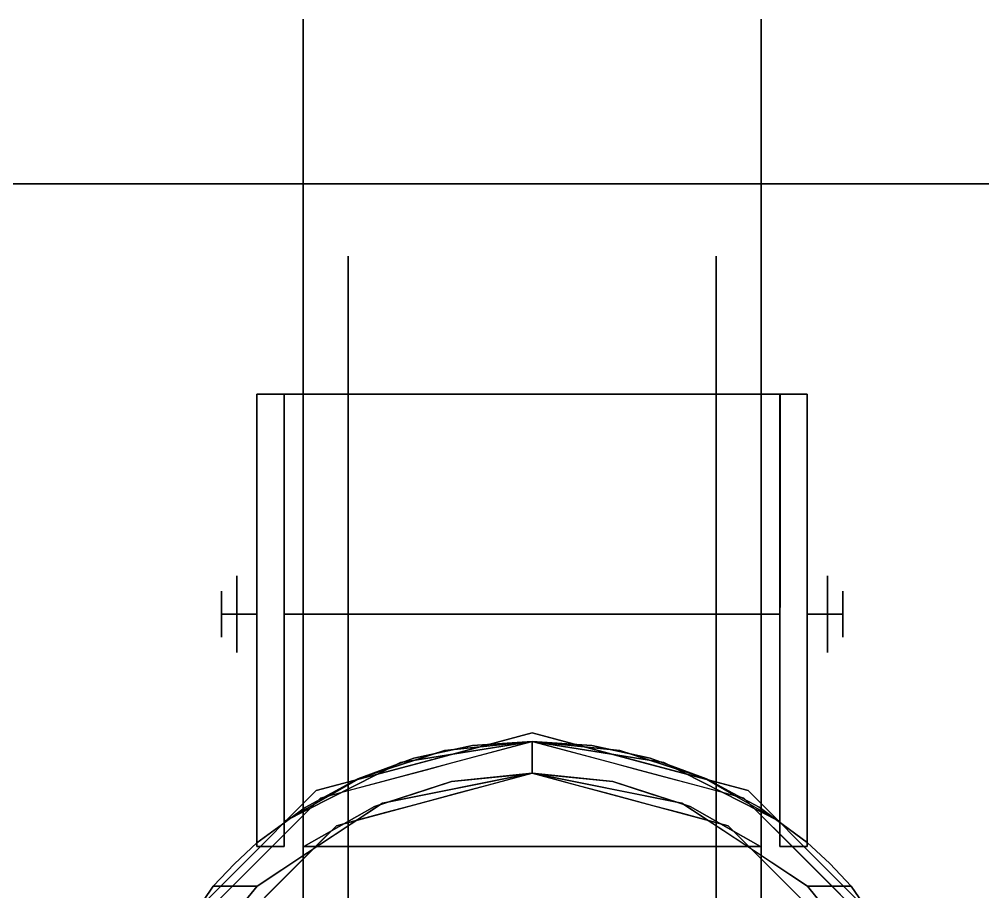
# Model space of a CAD drawing. Header units: millimetres. Extents: x -1 to 1346, y -1098 to 14.
# Drawn here: x 304.5 to 384.7, y -58.9 to 13.7 of the extents above; entities that cross this region are included whole.
import ezdxf

# ---------------------------------------------------------------- set-up
doc = ezdxf.new("R2010")
doc.units = ezdxf.units.MM
doc.linetypes.add('NASCOSTA', pattern=[9.525, 6.35, -3.175])
for name, color, linetype in [('IQ_200_2D', 1, 'Continuous'), ('IQ_200_3D', 1, 'Continuous'), ('IQ_204_2D', 7, 'Continuous'), ('IQ_204_3D', 7, 'Continuous')]:
    doc.layers.add(name, color=color, linetype=linetype)

# ---------------------------------------------------------------- blocks, each defined once
blk = doc.blocks.new('hpp_cutout_2c_l_3d')
at = {"layer": 'IQ_200_3D'}
mesh = blk.add_polyface(dxfattribs=at)
corners = [(1345, 0, 50), (0, 0, 50), (0, -700, 50), (1345, -700, 50)]
mesh.append_faces([[corners[k] for k in face] for face in [(0, 1, 2, 3)]])
mesh = blk.add_polyface(dxfattribs=at)
corners = [(1345, -700, 0), (0, -700, 0), (0, 0, 0), (1345, 0, 0)]
mesh.append_faces([[corners[k] for k in face] for face in [(0, 1, 2, 3)]])
mesh = blk.add_polyface(dxfattribs=at)
corners = [(1345, 0, 0), (0, 0, 0), (0, 0, 50), (1345, 0, 50)]
mesh.append_faces([[corners[k] for k in face] for face in [(0, 1, 2, 3)]])

msp = doc.modelspace()

# ---------------------------------------------------------------- linework, layer by layer
at = {"layer": 'IQ_200_2D'}
msp.add_lwpolyline([(0, 0), (1345, 0), (1345, -700), (0, -700)], close=True, dxfattribs=at)
at = {"layer": 'IQ_200_3D'}
for points in [[(1343, -645, 155), (2, -645, 155), (2, 0, 155), (1343, 0, 155)], [(1343, 0, 155), (2, 0, 155), (2, 0, 855), (1343, 0, 855)]]:
    msp.add_3dface(points, dxfattribs=at)
at = {"layer": 'IQ_204_2D', "color": 7, "linetype": 'NASCOSTA', "ltscale": 10}
msp.add_lwpolyline([(2, 0), (1343, 0), (1343, -645), (2, -645)], close=True, dxfattribs=at)
at = {"layer": 'IQ_204_3D'}
for points, invisible_edges in [([(366.223, 13.689, 50.8), (366.223, 13.689, 39.496), (328.123, 13.689, 39.496), (328.123, 13.689, 50.8)], 10), ([(328.123, 13.689, 39.496), (366.223, 13.689, 39.496), (366.223, 8.784, 29.311), (328.123, 8.784, 29.311)], 5), ([(366.223, 13.689, 62.104), (366.223, 13.689, 50.8), (328.123, 13.689, 50.8), (328.123, 13.689, 62.104)], 10), ([(328.123, 8.784, 72.289), (366.223, 8.784, 72.289), (366.223, 13.689, 62.104), (328.123, 13.689, 62.104)], 5), ([(328.123, 3.88, 82.473), (328.123, 13.689, 62.104), (328.123, -6.019, 41.111), (328.123, -6.019, 60.489)], 10), ([(328.123, 3.88, 19.127), (328.123, -6.019, 41.111), (328.123, 13.689, 62.104), (328.123, 13.689, 39.496)], 3), ([(366.223, 3.88, 82.473), (366.223, -6.019, 60.489), (366.223, -6.019, 41.111), (366.223, 13.689, 62.104)], 5), ([(366.223, 3.88, 19.127), (366.223, 13.689, 39.496), (366.223, 13.689, 62.104), (366.223, -6.019, 41.111)], 12), ([(328.123, 8.784, 29.311), (366.223, 8.784, 29.311), (366.223, 3.88, 19.127), (328.123, 3.88, 19.127)], 5), ([(366.223, 8.784, 72.289), (328.123, 8.784, 72.289), (328.123, 3.88, 82.473), (366.223, 3.88, 82.473)], 5), ([(328.123, 3.88, 19.127), (366.223, 3.88, 19.127), (366.223, -4.958, 12.079), (328.123, -4.958, 12.079)], 5), ([(328.123, 3.88, 82.473), (328.123, -4.958, 89.521), (366.223, -4.958, 89.521), (366.223, 3.88, 82.473)], 10), ([(328.123, -6.019, 60.489), (328.123, -17.408, 76.165), (328.123, -13.796, 96.569), (328.123, 3.88, 82.473)], 10), ([(328.123, -13.796, 5.031), (328.123, -17.408, 25.435), (328.123, -6.019, 41.111), (328.123, 3.88, 19.127)], 5), ([(366.223, -6.019, 60.489), (366.223, 3.88, 82.473), (366.223, -13.796, 96.569), (366.223, -17.408, 76.165)], 5), ([(366.223, -13.796, 5.031), (366.223, 3.88, 19.127), (366.223, -6.019, 41.111), (366.223, -17.408, 25.435)], 10), ([(328.123, -4.958, 89.521), (328.123, -13.796, 96.569), (366.223, -13.796, 96.569), (366.223, -4.958, 89.521)], 10), ([(366.223, -13.796, 5.031), (328.123, -13.796, 5.031), (328.123, -4.958, 12.079), (366.223, -4.958, 12.079)], 5), ([(328.123, -11.714, 33.273), (331.871, -11.714, 33.273), (331.871, -6.019, 41.111), (328.123, -6.019, 41.111)], 5), ([(331.871, -6.019, 50.8), (328.123, -6.019, 50.8), (328.123, -6.019, 41.111), (331.871, -6.019, 41.111)], 5), ([(331.871, -6.019, 60.489), (328.123, -6.019, 60.489), (328.123, -6.019, 50.8), (331.871, -6.019, 50.8)], 5), ([(331.871, -6.019, 60.489), (331.871, -6.019, 60.489), (328.123, -11.714, 68.327), (328.123, -6.019, 60.489)], 11), ([(331.871, -6.019, 60.489), (331.871, -11.714, 68.327), (328.123, -17.408, 76.165), (328.123, -11.714, 68.327)], 10), ([(331.871, -35.837, 57.038), (331.871, -17.408, 76.165), (331.871, -6.019, 60.489), (331.871, -30.435, 53.919)], 5), ([(331.871, -30.435, 47.681), (331.871, -30.435, 53.919), (331.871, -6.019, 60.489), (331.871, -6.019, 41.111)], 10), ([(331.871, -35.837, 44.562), (331.871, -30.435, 47.681), (331.871, -6.019, 41.111), (331.871, -17.408, 25.435)], 10), ([(362.474, -6.019, 41.111), (362.474, -6.019, 60.489), (362.474, -17.408, 76.165), (362.474, -30.435, 53.919)], 12), ([(362.474, -30.435, 53.919), (362.474, -30.435, 47.681), (362.474, -17.408, 25.435), (362.474, -6.019, 41.111)], 10), ([(362.474, -17.408, 25.435), (366.223, -11.714, 33.273), (366.223, -6.019, 41.111), (362.474, -11.714, 33.273)], 5), ([(366.223, -6.019, 41.111), (366.223, -6.019, 41.111), (362.474, -6.019, 41.111), (362.474, -11.714, 33.273)], 11), ([(362.474, -6.019, 60.489), (362.474, -6.019, 50.8), (366.223, -6.019, 50.8), (366.223, -6.019, 60.489)], 10), ([(362.474, -6.019, 60.489), (366.223, -11.714, 68.327), (366.223, -17.408, 76.165), (362.474, -11.714, 68.327)], 5), ([(366.223, -11.714, 68.327), (366.223, -11.714, 68.327), (362.474, -6.019, 60.489), (366.223, -6.019, 60.489)], 6), ([(362.474, -6.019, 50.8), (362.474, -6.019, 41.111), (366.223, -6.019, 41.111), (366.223, -6.019, 50.8)], 10), ([(328.123, -17.408, 25.435), (331.871, -17.408, 25.435), (331.871, -11.714, 33.273), (328.123, -11.714, 33.273)], 5), ([(331.871, -11.714, 68.327), (331.871, -11.714, 68.327), (331.871, -17.408, 76.165), (328.123, -17.408, 76.165)], 13), ([(366.223, -11.714, 33.273), (366.223, -11.714, 33.273), (362.474, -17.408, 25.435), (366.223, -17.408, 25.435)], 6), ([(366.223, -17.408, 76.165), (366.223, -17.408, 76.165), (362.474, -17.408, 76.165), (362.474, -11.714, 68.327)], 11), ([(366.223, -21.84, 3.195), (366.223, -21.84, 3.195), (328.123, -13.796, 5.031), (366.223, -13.796, 5.031)], 6), ([(366.223, -13.796, 96.569), (366.223, -13.796, 96.569), (328.123, -13.796, 96.569), (366.223, -21.84, 98.405)], 6), ([(328.123, -24.817, 2.515), (328.123, -24.817, 2.515), (328.123, -13.796, 5.031), (366.223, -21.84, 3.195)], 13), ([(328.123, -24.817, 99.085), (328.123, -24.817, 99.085), (366.223, -21.84, 98.405), (328.123, -13.796, 96.569)], 6), ([(328.123, -17.408, 76.165), (328.123, -35.837, 82.153), (328.123, -35.837, 101.6), (328.123, -13.796, 96.569)], 8), ([(328.123, -35.837), (328.123, -35.837, 19.447), (328.123, -17.408, 25.435), (328.123, -13.796, 5.031)], 4), ([(366.223, -17.408, 76.165), (366.223, -13.796, 96.569), (366.223, -35.837, 101.6), (366.223, -35.837, 82.153)], 1), ([(366.223, -35.837), (366.223, -13.796, 5.031), (366.223, -17.408, 25.435), (366.223, -35.837, 19.447)], 2), ([(324.273, -17.504, 109.985), (324.273, -17.504, 52.261), (324.273, -18.146, 47.385), (324.273, -54.873, 52.717)], 12), ([(324.273, -54.873, 109.985), (324.273, -54.873, 109.985), (324.273, -17.504, 109.985), (324.273, -54.873, 52.717)], 4), ([(337.334, -47.818, 109.985), (337.334, -47.818, 109.985), (342.201, -46.768, 109.985), (324.273, -17.504, 109.985)], 13), ([(347.173, -46.416, 109.985), (347.173, -46.416, 109.985), (324.273, -17.504, 109.985), (342.201, -46.768, 109.985)], 6), ([(332.659, -49.544, 109.985), (332.659, -49.544, 109.985), (337.334, -47.818, 109.985), (324.273, -17.504, 109.985)], 13), ([(324.273, -17.504, 109.985), (324.273, -17.504, 109.985), (324.273, -54.873, 109.985), (328.273, -51.915, 109.985)], 9), ([(324.273, -17.504, 109.985), (324.273, -17.504, 109.985), (328.273, -51.915, 109.985), (332.659, -49.544, 109.985)], 11), ([(324.273, -17.504, 109.985), (347.173, -46.416, 109.985), (352.137, -46.767, 109.985), (370.043, -17.504, 109.985)], 5), ([(326.532, -17.504, 52.261), (326.532, -18.146, 47.385), (324.273, -18.146, 47.385), (324.273, -17.504, 52.261)], 2), ([(324.273, -17.504, 109.985), (326.532, -17.504, 105.995), (326.532, -17.504, 52.261), (324.273, -17.504, 52.261)], 1), ([(370.043, -17.504, 109.985), (367.784, -17.504, 105.995), (326.532, -17.504, 105.995), (324.273, -17.504, 109.985)], 5), ([(326.532, -17.504, 52.261), (326.532, -17.504, 105.995), (326.532, -53.096, 105.995), (326.532, -53.096, 52.717)], 8), ([(326.532, -17.504, 52.261), (326.532, -53.096, 52.717), (326.532, -20.028, 42.842), (326.532, -18.146, 47.385)], 3), ([(326.532, -17.504, 105.995), (326.532, -17.504, 105.995), (332.894, -49.439, 105.995), (326.532, -53.096, 105.995)], 2), ([(347.173, -46.416, 105.995), (347.173, -46.416, 105.995), (339.875, -47.18, 105.995), (326.532, -17.504, 105.995)], 13), ([(332.894, -49.439, 105.995), (332.894, -49.439, 105.995), (326.532, -17.504, 105.995), (339.875, -47.18, 105.995)], 6), ([(326.532, -17.504, 105.995), (367.813, -17.504, 105.995), (354.471, -47.18, 105.995), (347.173, -46.416, 105.995)], 10), ([(328.123, -26.623, 22.441), (331.871, -26.623, 22.441), (331.871, -17.408, 25.435), (328.123, -17.408, 25.435)], 5), ([(328.123, -17.408, 76.165), (328.123, -17.408, 76.165), (331.871, -24.406, 78.439), (328.123, -26.623, 79.159)], 6), ([(331.871, -24.406, 78.439), (331.871, -24.406, 78.439), (328.123, -17.408, 76.165), (331.871, -17.408, 76.165)], 6), ([(331.871, -17.408, 76.165), (331.871, -17.408, 76.165), (331.871, -35.837, 57.038), (331.871, -35.837, 82.153)], 2), ([(331.871, -17.408, 25.435), (331.871, -17.408, 25.435), (331.871, -35.837, 19.447), (331.871, -35.837, 44.562)], 9), ([(356.997, -47.813, 109.985), (356.997, -47.813, 109.985), (370.043, -17.504, 109.985), (352.137, -46.767, 109.985)], 6), ([(361.452, -49.439, 105.995), (361.452, -49.439, 105.995), (354.471, -47.18, 105.995), (367.813, -17.504, 105.995)], 13), ([(370.043, -17.504, 109.985), (370.043, -17.504, 109.985), (356.997, -47.813, 109.985), (361.665, -49.535, 109.985)], 11), ([(367.813, -17.504, 105.995), (367.813, -17.504, 105.995), (367.784, -53.074, 105.995), (361.452, -49.439, 105.995)], 9), ([(366.046, -51.898, 109.985), (366.046, -51.898, 109.985), (370.043, -17.504, 109.985), (361.665, -49.535, 109.985)], 6), ([(362.474, -30.435, 53.919), (362.474, -17.408, 76.165), (362.474, -35.837, 82.153), (362.474, -35.837, 57.038)], 1), ([(362.474, -30.435, 47.681), (362.474, -35.837, 44.562), (362.474, -35.837, 19.447), (362.474, -17.408, 25.435)], 8), ([(366.223, -17.408, 25.435), (366.223, -17.408, 25.435), (362.474, -17.408, 25.435), (366.223, -24.406, 23.161)], 6), ([(366.223, -17.408, 76.165), (366.223, -17.408, 76.165), (362.474, -24.406, 78.439), (362.474, -17.408, 76.165)], 11), ([(366.223, -24.406, 23.161), (366.223, -24.406, 23.161), (362.474, -17.408, 25.435), (362.474, -26.623, 22.441)], 11), ([(362.474, -24.406, 78.439), (362.474, -24.406, 78.439), (366.223, -17.408, 76.165), (366.223, -26.623, 79.159)], 11), ([(370.043, -17.504, 109.985), (370.043, -17.504, 109.985), (366.046, -51.898, 109.985), (370.043, -54.848, 109.985)], 2), ([(370.043, -17.504, 109.985), (370.043, -17.504, 52.261), (367.784, -17.504, 52.261), (367.784, -17.504, 105.995)], 8), ([(367.784, -17.504, 52.261), (367.784, -18.146, 47.385), (367.784, -20.028, 42.842), (367.784, -53.074, 52.717)], 12), ([(367.784, -53.074, 105.995), (367.784, -17.504, 105.995), (367.784, -17.504, 52.261), (367.784, -53.074, 52.717)], 4), ([(370.043, -17.504, 52.261), (370.043, -18.146, 47.385), (367.784, -18.146, 47.385), (367.784, -17.504, 52.261)], 2), ([(370.043, -18.146, 47.385), (370.043, -17.504, 52.261), (370.043, -17.504, 109.985), (370.043, -54.848, 52.717)], 12), ([(370.043, -17.504, 109.985), (370.043, -17.504, 109.985), (370.043, -54.848, 109.985), (370.043, -54.848, 52.717)], 9), ([(324.273, -23.022, 38.941), (324.273, -54.873, 52.717), (324.273, -18.146, 47.385), (324.273, -20.028, 42.842)], 3), ([(324.273, -20.028, 42.842), (324.273, -18.146, 47.385), (326.532, -18.146, 47.385), (326.532, -20.028, 42.842)], 10), ([(370.043, -18.146, 47.385), (370.043, -20.028, 42.842), (367.784, -20.028, 42.842), (367.784, -18.146, 47.385)], 10), ([(370.043, -23.022, 38.941), (370.043, -20.028, 42.842), (370.043, -18.146, 47.385), (370.043, -54.848, 52.717)], 12), ([(324.273, -23.022, 38.941), (324.273, -20.028, 42.842), (326.532, -20.028, 42.842), (326.532, -23.022, 38.941)], 10), ([(326.532, -26.923, 35.947), (326.532, -23.022, 38.941), (326.532, -20.028, 42.842), (326.532, -53.096, 52.717)], 12), ([(367.784, -20.028, 42.842), (367.784, -20.028, 42.842), (367.784, -23.022, 38.941), (367.784, -53.074, 52.717)], 13), ([(370.043, -20.028, 42.842), (370.043, -23.022, 38.941), (367.784, -23.022, 38.941), (367.784, -20.028, 42.842)], 10), ([(328.123, -24.817, 2.515), (328.123, -24.817, 2.515), (366.223, -21.84, 3.195), (366.223, -35.837)], 11), ([(366.223, -21.84, 98.405), (366.223, -21.84, 98.405), (328.123, -24.817, 99.085), (366.223, -35.837, 101.6)], 6), ([(324.273, -23.022, 38.941), (324.273, -23.022, 38.941), (324.273, -26.923, 35.947), (324.273, -54.873, 52.717)], 13), ([(324.273, -26.923, 35.947), (324.273, -23.022, 38.941), (326.532, -23.022, 38.941), (326.532, -26.923, 35.947)], 10), ([(367.784, -23.022, 38.941), (367.784, -26.923, 35.947), (367.784, -31.466, 34.065), (367.784, -53.074, 52.717)], 12), ([(370.043, -23.022, 38.941), (370.043, -26.923, 35.947), (367.784, -26.923, 35.947), (367.784, -23.022, 38.941)], 10), ([(370.043, -31.466, 34.065), (370.043, -26.923, 35.947), (370.043, -23.022, 38.941), (370.043, -54.848, 52.717)], 12), ([(328.123, -26.623, 79.159), (328.123, -26.623, 79.159), (331.871, -24.406, 78.439), (331.871, -30.122, 80.296)], 11), ([(328.123, -24.817, 2.515), (328.123, -24.817, 2.515), (366.223, -35.837), (328.123, -35.837)], 2), ([(328.123, -24.817, 99.085), (328.123, -24.817, 99.085), (328.123, -35.837, 101.6), (366.223, -35.837, 101.6)], 9), ([(366.223, -30.122, 21.304), (366.223, -30.122, 21.304), (366.223, -24.406, 23.161), (362.474, -26.623, 22.441)], 13), ([(362.474, -30.122, 80.296), (362.474, -30.122, 80.296), (362.474, -24.406, 78.439), (366.223, -26.623, 79.159)], 13), ([(324.273, -36.342, 33.423), (324.273, -54.873, 52.717), (324.273, -26.923, 35.947), (324.273, -31.466, 34.065)], 3), ([(324.273, -31.466, 34.065), (324.273, -26.923, 35.947), (326.532, -26.923, 35.947), (326.532, -31.466, 34.065)], 10), ([(326.532, -31.466, 34.065), (326.532, -31.466, 34.065), (326.532, -26.923, 35.947), (326.532, -53.096, 52.717)], 13), ([(328.123, -35.837, 19.447), (331.871, -35.837, 19.447), (331.871, -26.623, 22.441), (328.123, -26.623, 22.441)], 4), ([(328.123, -26.623, 79.159), (328.123, -26.623, 79.159), (331.871, -30.122, 80.296), (328.123, -35.837, 82.153)], 6), ([(366.223, -35.837, 82.153), (366.223, -35.837, 82.153), (362.474, -30.122, 80.296), (366.223, -26.623, 79.159)], 6), ([(362.474, -35.837, 19.447), (362.474, -35.837, 19.447), (366.223, -30.122, 21.304), (362.474, -26.623, 22.441)], 6), ([(370.043, -26.923, 35.947), (370.043, -31.466, 34.065), (367.784, -31.466, 34.065), (367.784, -26.923, 35.947)], 10), ([(326.532, -35.837, 44.562), (326.532, -30.435, 47.681), (331.871, -30.435, 47.681), (331.871, -35.837, 44.562)], 2), ([(331.871, -30.435, 53.919), (331.871, -30.435, 47.681), (326.532, -30.435, 47.681), (326.532, -30.435, 53.919)], 10), ([(326.532, -30.435, 53.919), (326.532, -35.837, 57.038), (331.871, -35.837, 57.038), (331.871, -30.435, 53.919)], 8), ([(326.532, -35.837, 50.8), (326.532, -35.837, 50.8), (326.532, -35.837, 57.038), (326.532, -30.435, 53.919)], 9), ([(326.532, -30.435, 53.919), (326.532, -30.435, 47.681), (326.532, -35.837, 44.562), (326.532, -35.837, 50.8)], 8), ([(331.871, -30.122, 80.296), (331.871, -30.122, 80.296), (331.871, -35.837, 82.153), (328.123, -35.837, 82.153)], 9), ([(366.223, -30.122, 21.304), (366.223, -30.122, 21.304), (362.474, -35.837, 19.447), (366.223, -35.837, 19.447)], 2), ([(362.474, -30.122, 80.296), (362.474, -30.122, 80.296), (366.223, -35.837, 82.153), (362.474, -35.837, 82.153)], 2), ([(362.474, -30.435, 47.681), (367.784, -30.435, 47.681), (367.784, -35.837, 44.562), (362.474, -35.837, 44.562)], 1), ([(362.474, -30.435, 53.919), (367.784, -30.435, 53.919), (367.784, -30.435, 47.681), (362.474, -30.435, 47.681)], 5), ([(362.474, -35.837, 57.038), (367.784, -35.837, 57.038), (367.784, -30.435, 53.919), (362.474, -30.435, 53.919)], 4), ([(367.784, -30.435, 47.681), (367.784, -30.435, 53.919), (367.784, -35.837, 57.038), (367.784, -35.837, 50.8)], 8), ([(367.784, -35.837, 50.8), (367.784, -35.837, 50.8), (367.784, -35.837, 44.562), (367.784, -30.435, 47.681)], 9), ([(324.273, -36.342, 33.423), (324.273, -31.466, 34.065), (326.532, -31.466, 34.065), (326.532, -36.342, 33.423)], 10), ([(326.532, -31.466, 34.065), (326.532, -53.096, 52.717), (326.532, -41.217, 34.065), (326.532, -36.342, 33.423)], 3), ([(367.784, -31.466, 34.065), (367.784, -36.342, 33.423), (367.784, -41.217, 34.065), (367.784, -53.074, 52.717)], 12), ([(367.784, -36.342, 33.423), (367.784, -31.466, 34.065), (370.043, -31.466, 34.065), (370.043, -36.342, 33.423)], 10), ([(370.043, -41.217, 34.065), (370.043, -36.342, 33.423), (370.043, -31.466, 34.065), (370.043, -54.848, 52.717)], 12), ([(322.599, -32.65, 50.8), (322.599, -35.837, 47.612), (321.329, -35.837, 48.882), (321.329, -33.92, 50.8)], 8), ([(321.329, -35.837, 52.718), (321.329, -35.837, 52.718), (322.599, -35.837, 53.988), (322.599, -32.65, 50.8)], 9), ([(321.329, -33.92, 50.8), (321.329, -33.92, 50.8), (321.329, -35.837, 52.718), (322.599, -32.65, 50.8)], 13), ([(324.273, -32.65, 50.8), (324.273, -35.837, 47.612), (322.599, -35.837, 47.612), (322.599, -32.65, 50.8)], 8), ([(322.599, -32.65, 50.8), (322.599, -35.837, 53.988), (324.273, -35.837, 53.988), (324.273, -32.65, 50.8)], 8), ([(370.043, -32.65, 50.8), (371.747, -32.65, 50.8), (371.747, -35.837, 47.612), (370.043, -35.837, 47.612)], 1), ([(371.747, -32.65, 50.8), (370.043, -32.65, 50.8), (370.043, -35.837, 53.988), (371.747, -35.837, 53.988)], 1), ([(371.747, -32.65, 50.8), (373.017, -33.92, 50.8), (373.017, -35.837, 48.882), (371.747, -35.837, 47.612)], 1), ([(371.747, -35.837, 53.988), (371.747, -35.837, 53.988), (373.017, -35.837, 52.718), (371.747, -32.65, 50.8)], 4), ([(373.017, -33.92, 50.8), (373.017, -33.92, 50.8), (371.747, -32.65, 50.8), (373.017, -35.837, 52.718)], 6), ([(321.329, -37.755, 50.8), (321.329, -37.755, 50.8), (322.599, -35.837, 53.988), (321.329, -35.837, 52.718)], 2), ([(322.599, -39.025, 50.8), (322.599, -39.025, 50.8), (322.599, -35.837, 53.988), (321.329, -37.755, 50.8)], 13), ([(321.329, -35.837, 48.882), (321.329, -35.837, 48.882), (322.599, -35.837, 47.612), (322.599, -39.025, 50.8)], 9), ([(321.329, -37.755, 50.8), (321.329, -37.755, 50.8), (321.329, -35.837, 48.882), (322.599, -39.025, 50.8)], 13), ([(324.273, -39.025, 50.8), (324.273, -35.837, 53.988), (322.599, -35.837, 53.988), (322.599, -39.025, 50.8)], 8), ([(322.599, -39.025, 50.8), (322.599, -35.837, 47.612), (324.273, -35.837, 47.612), (324.273, -39.025, 50.8)], 8), ([(326.532, -35.837, 57.038), (326.532, -41.239, 53.919), (331.871, -41.239, 53.919), (331.871, -35.837, 57.038)], 2), ([(326.532, -41.239, 47.681), (326.532, -35.837, 44.562), (331.871, -35.837, 44.562), (331.871, -41.239, 47.681)], 8), ([(326.532, -35.837, 50.8), (326.532, -35.837, 50.8), (326.532, -41.239, 53.919), (326.532, -35.837, 57.038)], 2), ([(326.532, -41.239, 53.919), (326.532, -35.837, 50.8), (326.532, -35.837, 44.562), (326.532, -41.239, 47.681)], 1), ([(328.123, -46.858, 99.085), (328.123, -46.858, 99.085), (366.223, -35.837, 101.6), (328.123, -35.837, 101.6)], 2), ([(328.123, -46.858, 99.085), (328.123, -46.858, 99.085), (366.223, -49.835, 98.405), (366.223, -35.837, 101.6)], 11), ([(366.223, -49.835, 3.195), (366.223, -49.835, 3.195), (328.123, -46.858, 2.515), (366.223, -35.837)], 6), ([(328.123, -46.858, 2.515), (328.123, -46.858, 2.515), (328.123, -35.837), (366.223, -35.837)], 9), ([(328.123, -54.266, 76.165), (328.123, -57.879, 96.569), (328.123, -35.837, 101.6), (328.123, -35.837, 82.153)], 1), ([(328.123, -35.837), (328.123, -57.879, 5.031), (328.123, -54.266, 25.435), (328.123, -35.837, 19.447)], 2), ([(328.123, -35.837, 82.153), (331.871, -35.837, 82.153), (331.871, -45.052, 79.159), (328.123, -45.052, 79.159)], 4), ([(331.871, -41.553, 21.304), (331.871, -41.553, 21.304), (331.871, -35.837, 19.447), (328.123, -35.837, 19.447)], 9), ([(328.123, -45.052, 22.441), (328.123, -45.052, 22.441), (331.871, -41.553, 21.304), (328.123, -35.837, 19.447)], 6), ([(331.871, -41.239, 53.919), (331.871, -54.266, 76.165), (331.871, -35.837, 82.153), (331.871, -35.837, 57.038)], 1), ([(331.871, -35.837, 44.562), (331.871, -54.266, 25.435), (331.871, -65.656, 41.111), (331.871, -41.239, 47.681)], 5), ([(331.871, -35.837, 19.447), (331.871, -35.837, 19.447), (331.871, -54.266, 25.435), (331.871, -35.837, 44.562)], 4), ([(362.474, -35.837, 57.038), (362.474, -54.266, 76.165), (362.474, -65.656, 60.489), (362.474, -41.239, 53.919)], 5), ([(362.474, -54.266, 76.165), (362.474, -54.266, 76.165), (362.474, -35.837, 57.038), (362.474, -35.837, 82.153)], 2), ([(362.474, -35.837, 44.562), (362.474, -41.239, 47.681), (362.474, -65.656, 41.111), (362.474, -54.266, 25.435)], 10), ([(362.474, -35.837, 44.562), (362.474, -35.837, 44.562), (362.474, -54.266, 25.435), (362.474, -35.837, 19.447)], 2), ([(366.223, -41.553, 80.296), (366.223, -41.553, 80.296), (362.474, -35.837, 82.153), (366.223, -35.837, 82.153)], 2), ([(362.474, -41.553, 21.304), (362.474, -41.553, 21.304), (366.223, -35.837, 19.447), (362.474, -35.837, 19.447)], 2), ([(366.223, -35.837, 19.447), (366.223, -35.837, 19.447), (362.474, -41.553, 21.304), (366.223, -45.052, 22.441)], 6), ([(362.474, -35.837, 82.153), (362.474, -35.837, 82.153), (366.223, -41.553, 80.296), (362.474, -45.052, 79.159)], 6), ([(362.474, -41.239, 53.919), (367.784, -41.239, 53.919), (367.784, -35.837, 57.038), (362.474, -35.837, 57.038)], 1), ([(362.474, -35.837, 44.562), (367.784, -35.837, 44.562), (367.784, -41.239, 47.681), (362.474, -41.239, 47.681)], 4), ([(366.223, -54.266, 76.165), (366.223, -35.837, 82.153), (366.223, -35.837, 101.6), (366.223, -57.879, 96.569)], 8), ([(366.223, -35.837), (366.223, -35.837, 19.447), (366.223, -54.266, 25.435), (366.223, -57.879, 5.031)], 4), ([(367.784, -41.239, 47.681), (367.784, -35.837, 50.8), (367.784, -35.837, 57.038), (367.784, -41.239, 53.919)], 1), ([(367.784, -35.837, 50.8), (367.784, -35.837, 50.8), (367.784, -41.239, 47.681), (367.784, -35.837, 44.562)], 2), ([(370.043, -39.025, 50.8), (371.747, -39.025, 50.8), (371.747, -35.837, 53.988), (370.043, -35.837, 53.988)], 1), ([(371.747, -39.025, 50.8), (370.043, -39.025, 50.8), (370.043, -35.837, 47.612), (371.747, -35.837, 47.612)], 1), ([(371.747, -35.837, 53.988), (371.747, -35.837, 53.988), (373.017, -37.755, 50.8), (373.017, -35.837, 52.718)], 2), ([(371.747, -39.025, 50.8), (371.747, -39.025, 50.8), (373.017, -37.755, 50.8), (371.747, -35.837, 53.988)], 6), ([(371.747, -35.837, 47.612), (371.747, -35.837, 47.612), (373.017, -35.837, 48.882), (371.747, -39.025, 50.8)], 4), ([(373.017, -37.755, 50.8), (373.017, -37.755, 50.8), (371.747, -39.025, 50.8), (373.017, -35.837, 48.882)], 6), ([(324.273, -45.76, 35.947), (324.273, -54.873, 52.717), (324.273, -36.342, 33.423), (324.273, -41.217, 34.065)], 3), ([(326.532, -36.342, 33.423), (326.532, -41.217, 34.065), (324.273, -41.217, 34.065), (324.273, -36.342, 33.423)], 10), ([(370.043, -36.342, 33.423), (370.043, -41.217, 34.065), (367.784, -41.217, 34.065), (367.784, -36.342, 33.423)], 10), ([(324.273, -45.76, 35.947), (324.273, -41.217, 34.065), (326.532, -41.217, 34.065), (326.532, -45.76, 35.947)], 10), ([(326.532, -49.662, 38.941), (326.532, -45.76, 35.947), (326.532, -41.217, 34.065), (326.532, -53.096, 52.717)], 12), ([(331.871, -41.239, 47.681), (331.871, -41.239, 53.919), (326.532, -41.239, 53.919), (326.532, -41.239, 47.681)], 10), ([(328.123, -45.052, 22.441), (328.123, -45.052, 22.441), (331.871, -47.269, 23.161), (331.871, -41.553, 21.304)], 11), ([(331.871, -65.656, 41.111), (331.871, -65.656, 60.489), (331.871, -54.266, 76.165), (331.871, -41.239, 53.919)], 12), ([(331.871, -41.239, 53.919), (331.871, -41.239, 53.919), (331.871, -41.239, 47.681), (331.871, -65.656, 41.111)], 13), ([(362.474, -41.239, 47.681), (362.474, -41.239, 53.919), (362.474, -65.656, 60.489), (362.474, -65.656, 41.111)], 10), ([(362.474, -41.239, 47.681), (367.784, -41.239, 47.681), (367.784, -41.239, 53.919), (362.474, -41.239, 53.919)], 5), ([(366.223, -41.553, 80.296), (366.223, -41.553, 80.296), (366.223, -47.269, 78.439), (362.474, -45.052, 79.159)], 13), ([(362.474, -41.553, 21.304), (362.474, -41.553, 21.304), (362.474, -47.269, 23.161), (366.223, -45.052, 22.441)], 13), ([(367.784, -49.662, 38.941), (367.784, -53.074, 52.717), (367.784, -41.217, 34.065), (367.784, -45.76, 35.947)], 3), ([(370.043, -41.217, 34.065), (370.043, -45.76, 35.947), (367.784, -45.76, 35.947), (367.784, -41.217, 34.065)], 10), ([(370.043, -54.848, 52.717), (370.043, -54.848, 52.717), (370.043, -45.76, 35.947), (370.043, -41.217, 34.065)], 11), ([(328.123, -45.052, 79.159), (331.871, -45.052, 79.159), (331.871, -54.266, 76.165), (328.123, -54.266, 76.165)], 5), ([(328.123, -54.266, 25.435), (328.123, -54.266, 25.435), (331.871, -47.269, 23.161), (328.123, -45.052, 22.441)], 6), ([(366.223, -47.269, 78.439), (366.223, -47.269, 78.439), (362.474, -54.266, 76.165), (362.474, -45.052, 79.159)], 11), ([(362.474, -47.269, 23.161), (362.474, -47.269, 23.161), (366.223, -54.266, 25.435), (366.223, -45.052, 22.441)], 11), ([(324.273, -52.655, 42.842), (324.273, -54.873, 52.717), (324.273, -45.76, 35.947), (324.273, -49.662, 38.941)], 3), ([(324.273, -49.662, 38.941), (324.273, -45.76, 35.947), (326.532, -45.76, 35.947), (326.532, -49.662, 38.941)], 10), ([(330.885, -53.434, 116.938), (347.173, -49.07, 116.938), (347.173, -46.416, 116.938), (329.558, -51.136, 116.938)], 8), ([(334.713, -51.547, 52.717), (336.203, -48.167, 52.717), (347.173, -46.416, 52.717), (347.173, -49.07, 52.717)], 1), ([(336.203, -48.167, 52.717), (336.203, -48.167, 52.717), (339.875, -47.18, 105.995), (347.173, -46.416, 52.717)], 6), ([(338.188, -48.112, 155), (338.188, -48.112, 155), (347.173, -45.704, 155), (338.9, -47.921, 117.107)], 13), ([(347.173, -45.704, 117.107), (347.173, -45.704, 117.107), (338.9, -47.921, 117.107), (347.173, -45.704, 155)], 4), ([(339.875, -47.18, 105.995), (339.875, -47.18, 105.995), (347.173, -46.416, 105.995), (347.173, -46.416, 52.717)], 9), ([(342.201, -46.768, 109.985), (342.201, -46.768, 109.985), (342.769, -47.596, 116.938), (347.173, -46.416, 109.985)], 6), ([(347.173, -46.416, 116.938), (347.173, -46.416, 116.938), (347.173, -46.416, 109.985), (342.769, -47.596, 116.938)], 4), ([(356.158, -48.112, 155), (356.158, -48.112, 155), (355.446, -47.921, 117.107), (347.173, -45.704, 155)], 6), ([(355.446, -47.921, 117.107), (355.446, -47.921, 117.107), (347.173, -45.704, 117.107), (347.173, -45.704, 155)], 9), ([(363.46, -53.434, 116.938), (364.788, -51.136, 116.938), (347.173, -46.416, 116.938), (347.173, -49.07, 116.938)], 1), ([(351.577, -47.596, 116.938), (351.577, -47.596, 116.938), (347.173, -46.416, 109.985), (347.173, -46.416, 116.938)], 2), ([(351.577, -47.596, 116.938), (351.577, -47.596, 116.938), (352.137, -46.767, 109.985), (347.173, -46.416, 109.985)], 11), ([(347.173, -46.416, 52.717), (347.173, -46.416, 52.717), (347.173, -46.416, 105.995), (354.471, -47.18, 105.995)], 9), ([(354.471, -47.18, 105.995), (354.471, -47.18, 105.995), (358.126, -48.162, 52.717), (347.173, -46.416, 52.717)], 11), ([(358.126, -48.162, 52.717), (358.126, -48.162, 52.717), (347.173, -49.07, 52.717), (347.173, -46.416, 52.717)], 2), ([(370.043, -45.76, 35.947), (370.043, -49.662, 38.941), (367.784, -49.662, 38.941), (367.784, -45.76, 35.947)], 10), ([(370.043, -45.76, 35.947), (370.043, -54.848, 52.717), (370.043, -52.655, 42.842), (370.043, -49.662, 38.941)], 3), ([(328.123, -46.858, 99.085), (328.123, -46.858, 99.085), (328.123, -57.879, 96.569), (366.223, -49.835, 98.405)], 13), ([(328.123, -46.858, 2.515), (328.123, -46.858, 2.515), (366.223, -49.835, 3.195), (328.123, -57.879, 5.031)], 6), ([(331.871, -47.269, 23.161), (331.871, -47.269, 23.161), (328.123, -54.266, 25.435), (331.871, -54.266, 25.435)], 6), ([(339.875, -47.18, 105.995), (339.875, -47.18, 105.995), (336.203, -48.167, 52.717), (332.894, -49.439, 105.995)], 6), ([(339.767, -47.293, 109.985), (339.767, -47.293, 109.985), (340.567, -48.186, 116.938), (342.201, -46.768, 109.985)], 6), ([(342.769, -47.596, 116.938), (342.769, -47.596, 116.938), (342.201, -46.768, 109.985), (340.567, -48.186, 116.938)], 6), ([(351.577, -47.596, 116.938), (351.577, -47.596, 116.938), (353.778, -48.186, 116.938), (352.137, -46.767, 109.985)], 13), ([(354.567, -47.29, 109.985), (354.567, -47.29, 109.985), (352.137, -46.767, 109.985), (353.778, -48.186, 116.938)], 13), ([(353.778, -48.186, 116.938), (353.778, -48.186, 116.938), (355.98, -48.776, 116.938), (354.567, -47.29, 109.985)], 13), ([(361.452, -49.439, 105.995), (361.452, -49.439, 105.995), (358.126, -48.162, 52.717), (354.471, -47.18, 105.995)], 6), ([(356.997, -47.813, 109.985), (356.997, -47.813, 109.985), (354.567, -47.29, 109.985), (355.98, -48.776, 116.938)], 13), ([(366.223, -54.266, 76.165), (366.223, -54.266, 76.165), (362.474, -54.266, 76.165), (366.223, -47.269, 78.439)], 6), ([(366.223, -54.266, 25.435), (366.223, -54.266, 25.435), (362.474, -47.269, 23.161), (362.474, -54.266, 25.435)], 11), ([(338.188, -48.112, 155), (338.188, -48.112, 155), (338.9, -47.921, 117.107), (329.202, -50.519, 117.107)], 11), ([(337.334, -47.818, 109.985), (337.334, -47.818, 109.985), (334.997, -48.681, 109.985), (336.164, -49.366, 116.938)], 13), ([(336.164, -49.366, 116.938), (336.164, -49.366, 116.938), (338.366, -48.776, 116.938), (337.334, -47.818, 109.985)], 13), ([(339.767, -47.293, 109.985), (339.767, -47.293, 109.985), (337.334, -47.818, 109.985), (338.366, -48.776, 116.938)], 13), ([(340.567, -48.186, 116.938), (340.567, -48.186, 116.938), (339.767, -47.293, 109.985), (338.366, -48.776, 116.938)], 6), ([(355.446, -47.921, 117.107), (355.446, -47.921, 117.107), (356.158, -48.112, 155), (365.143, -50.519, 117.107)], 6), ([(358.182, -49.366, 116.938), (358.182, -49.366, 116.938), (356.997, -47.813, 109.985), (355.98, -48.776, 116.938)], 6), ([(359.331, -48.674, 109.985), (359.331, -48.674, 109.985), (356.997, -47.813, 109.985), (358.182, -49.366, 116.938)], 13), ([(332.894, -49.439, 105.995), (332.894, -49.439, 105.995), (336.203, -48.167, 52.717), (326.532, -53.096, 52.717)], 11), ([(336.203, -48.167, 52.717), (334.713, -51.547, 52.717), (326.532, -55.179, 52.717), (326.532, -53.096, 52.717)], 3), ([(329.202, -50.519, 155), (329.202, -50.519, 155), (338.188, -48.112, 155), (329.202, -50.519, 117.107)], 13), ([(333.962, -49.956, 116.938), (333.962, -49.956, 116.938), (334.997, -48.681, 109.985), (332.659, -49.544, 109.985)], 11), ([(336.164, -49.366, 116.938), (336.164, -49.366, 116.938), (334.997, -48.681, 109.985), (333.962, -49.956, 116.938)], 6), ([(347.173, -49.07, 52.717), (358.126, -48.162, 52.717), (367.784, -53.074, 52.717), (359.632, -51.547, 52.717)], 5), ([(365.143, -50.519, 117.107), (365.143, -50.519, 117.107), (356.158, -48.112, 155), (365.143, -50.519, 155)], 11), ([(358.126, -48.162, 52.717), (358.126, -48.162, 52.717), (361.452, -49.439, 105.995), (367.784, -53.074, 52.717)], 6), ([(358.182, -49.366, 116.938), (358.182, -49.366, 116.938), (360.384, -49.956, 116.938), (359.331, -48.674, 109.985)], 13), ([(361.665, -49.535, 109.985), (361.665, -49.535, 109.985), (359.331, -48.674, 109.985), (360.384, -49.956, 116.938)], 13), ([(324.273, -52.655, 42.842), (324.273, -49.662, 38.941), (326.532, -49.662, 38.941), (326.532, -52.655, 42.842)], 10), ([(326.532, -53.096, 52.717), (326.532, -53.096, 52.717), (326.532, -53.096, 105.995), (332.894, -49.439, 105.995)], 9), ([(326.532, -49.662, 38.941), (326.532, -53.096, 52.717), (326.532, -54.537, 47.385), (326.532, -52.655, 42.842)], 3), ([(331.76, -50.546, 116.938), (331.76, -50.546, 116.938), (332.659, -49.544, 109.985), (330.466, -50.729, 109.985)], 11), ([(331.76, -50.546, 116.938), (331.76, -50.546, 116.938), (333.962, -49.956, 116.938), (332.659, -49.544, 109.985)], 13), ([(353.883, -49.769, 109.985), (353.883, -49.769, 109.985), (347.173, -49.07, 109.985), (340.463, -49.769, 109.985)], 9), ([(340.463, -49.769, 105.995), (340.463, -49.769, 105.995), (347.173, -49.07, 105.995), (366.165, -55.179, 105.995)], 13), ([(347.173, -49.07, 105.995), (347.173, -49.07, 105.995), (340.463, -49.769, 105.995), (340.943, -50.308, 52.717)], 13), ([(342.14, -49.594, 109.985), (342.14, -49.594, 109.985), (341.065, -50.707, 116.938), (340.463, -49.769, 109.985)], 6), ([(347.173, -49.07, 52.717), (347.173, -49.07, 52.717), (347.173, -49.07, 105.995), (340.943, -50.308, 52.717)], 4), ([(341.065, -50.707, 116.938), (341.065, -50.707, 116.938), (342.14, -49.594, 109.985), (343.101, -50.161, 116.938)], 6), ([(343.101, -50.161, 116.938), (343.101, -50.161, 116.938), (342.14, -49.594, 109.985), (343.818, -49.419, 109.985)], 11), ([(345.137, -49.615, 116.938), (345.137, -49.615, 116.938), (343.101, -50.161, 116.938), (343.818, -49.419, 109.985)], 13), ([(345.137, -49.615, 116.938), (345.137, -49.615, 116.938), (343.818, -49.419, 109.985), (345.495, -49.245, 109.985)], 11), ([(345.495, -49.245, 109.985), (345.495, -49.245, 109.985), (347.173, -49.07, 116.938), (345.137, -49.615, 116.938)], 11), ([(347.173, -49.07, 116.938), (347.173, -49.07, 116.938), (345.495, -49.245, 109.985), (347.173, -49.07, 109.985)], 2), ([(347.173, -49.07, 105.995), (353.883, -49.769, 105.995), (360.305, -51.834, 105.995), (366.165, -55.179, 105.995)], 8), ([(353.403, -50.308, 52.717), (353.403, -50.308, 52.717), (347.173, -49.07, 105.995), (347.173, -49.07, 52.717)], 2), ([(348.85, -49.245, 109.985), (348.85, -49.245, 109.985), (347.173, -49.07, 116.938), (347.173, -49.07, 109.985)], 2), ([(347.173, -49.07, 105.995), (347.173, -49.07, 105.995), (353.403, -50.308, 52.717), (353.883, -49.769, 105.995)], 6), ([(347.173, -49.07, 116.938), (347.173, -49.07, 116.938), (348.85, -49.245, 109.985), (349.209, -49.615, 116.938)], 6), ([(348.85, -49.245, 109.985), (348.85, -49.245, 109.985), (350.528, -49.419, 109.985), (349.209, -49.615, 116.938)], 13), ([(350.528, -49.419, 109.985), (350.528, -49.419, 109.985), (351.245, -50.161, 116.938), (349.209, -49.615, 116.938)], 11), ([(351.245, -50.161, 116.938), (351.245, -50.161, 116.938), (350.528, -49.419, 109.985), (352.206, -49.594, 109.985)], 11), ([(353.281, -50.707, 116.938), (353.281, -50.707, 116.938), (351.245, -50.161, 116.938), (352.206, -49.594, 109.985)], 13), ([(353.281, -50.707, 116.938), (353.281, -50.707, 116.938), (352.206, -49.594, 109.985), (353.883, -49.769, 109.985)], 11), ([(360.384, -49.956, 116.938), (360.384, -49.956, 116.938), (362.586, -50.546, 116.938), (361.665, -49.535, 109.985)], 13), ([(367.784, -53.074, 52.717), (367.784, -53.074, 52.717), (361.452, -49.439, 105.995), (367.813, -53.096, 105.995)], 2), ([(361.665, -49.535, 109.985), (361.665, -49.535, 109.985), (362.586, -50.546, 116.938), (363.856, -50.716, 109.985)], 6), ([(367.784, -54.537, 47.385), (367.784, -53.074, 52.717), (367.784, -49.662, 38.941), (367.784, -52.655, 42.842)], 3), ([(370.043, -49.662, 38.941), (370.043, -52.655, 42.842), (367.784, -52.655, 42.842), (367.784, -49.662, 38.941)], 10), ([(366.223, -49.835, 98.405), (366.223, -49.835, 98.405), (328.123, -57.879, 96.569), (366.223, -57.879, 96.569)], 6), ([(366.223, -57.879, 5.031), (366.223, -57.879, 5.031), (328.123, -57.879, 5.031), (366.223, -49.835, 3.195)], 6), ([(353.883, -49.769, 109.985), (340.463, -49.769, 109.985), (334.04, -51.834, 109.985), (328.181, -55.179, 109.985)], 9), ([(366.165, -55.179, 109.985), (360.305, -51.834, 109.985), (353.883, -49.769, 109.985), (328.181, -55.179, 109.985)], 4), ([(328.181, -55.179, 105.995), (334.04, -51.834, 105.995), (340.463, -49.769, 105.995), (366.165, -55.179, 105.995)], 4), ([(334.04, -51.834, 105.995), (334.04, -51.834, 105.995), (334.713, -51.547, 52.717), (340.463, -49.769, 105.995)], 6), ([(340.463, -49.769, 105.995), (340.463, -49.769, 105.995), (334.713, -51.547, 52.717), (340.943, -50.308, 52.717)], 11), ([(339.029, -51.252, 116.938), (339.029, -51.252, 116.938), (337.251, -50.802, 109.985), (338.857, -50.285, 109.985)], 11), ([(339.029, -51.252, 116.938), (339.029, -51.252, 116.938), (338.857, -50.285, 109.985), (340.463, -49.769, 109.985)], 11), ([(340.463, -49.769, 109.985), (340.463, -49.769, 109.985), (341.065, -50.707, 116.938), (339.029, -51.252, 116.938)], 11), ([(353.883, -49.769, 109.985), (353.883, -49.769, 109.985), (355.317, -51.252, 116.938), (353.281, -50.707, 116.938)], 11), ([(353.403, -50.308, 52.717), (353.403, -50.308, 52.717), (359.632, -51.547, 52.717), (353.883, -49.769, 105.995)], 13), ([(360.305, -51.834, 105.995), (360.305, -51.834, 105.995), (353.883, -49.769, 105.995), (359.632, -51.547, 52.717)], 13), ([(355.317, -51.252, 116.938), (355.317, -51.252, 116.938), (353.883, -49.769, 109.985), (355.489, -50.285, 109.985)], 11), ([(355.317, -51.252, 116.938), (355.317, -51.252, 116.938), (355.489, -50.285, 109.985), (357.094, -50.802, 109.985)], 11), ([(329.558, -51.136, 116.938), (316.663, -64.03, 116.938), (318.962, -65.358, 116.938), (330.885, -53.434, 116.938)], 10), ([(322.625, -57.097, 155), (329.202, -50.519, 155), (329.202, -50.519, 117.107), (322.625, -57.097, 117.107)], 10), ([(327.946, -52.747, 116.938), (327.946, -52.747, 116.938), (329.558, -51.136, 116.938), (328.273, -51.915, 109.985)], 13), ([(330.466, -50.729, 109.985), (330.466, -50.729, 109.985), (328.273, -51.915, 109.985), (329.558, -51.136, 116.938)], 13), ([(330.466, -50.729, 109.985), (330.466, -50.729, 109.985), (329.558, -51.136, 116.938), (331.76, -50.546, 116.938)], 11), ([(336.993, -51.798, 116.938), (336.993, -51.798, 116.938), (335.646, -51.318, 109.985), (337.251, -50.802, 109.985)], 11), ([(337.251, -50.802, 109.985), (337.251, -50.802, 109.985), (339.029, -51.252, 116.938), (336.993, -51.798, 116.938)], 11), ([(357.094, -50.802, 109.985), (357.094, -50.802, 109.985), (357.353, -51.798, 116.938), (355.317, -51.252, 116.938)], 11), ([(358.7, -51.318, 109.985), (358.7, -51.318, 109.985), (357.353, -51.798, 116.938), (357.094, -50.802, 109.985)], 6), ([(364.788, -51.136, 116.938), (364.788, -51.136, 116.938), (363.856, -50.716, 109.985), (362.586, -50.546, 116.938)], 6), ([(375.384, -65.358, 116.938), (377.682, -64.03, 116.938), (364.788, -51.136, 116.938), (363.46, -53.434, 116.938)], 5), ([(366.046, -51.898, 109.985), (366.046, -51.898, 109.985), (363.856, -50.716, 109.985), (364.788, -51.136, 116.938)], 13), ([(364.788, -51.136, 116.938), (364.788, -51.136, 116.938), (366.399, -52.747, 116.938), (366.046, -51.898, 109.985)], 13), ([(371.721, -57.097, 155), (371.721, -57.097, 117.107), (365.143, -50.519, 117.107), (365.143, -50.519, 155)], 5), ([(334.713, -51.547, 52.717), (334.713, -51.547, 52.717), (324.28, -58.471, 52.717), (326.532, -55.179, 52.717)], 13), ([(328.273, -51.915, 109.985), (328.273, -51.915, 109.985), (326.273, -53.394, 109.985), (327.946, -52.747, 116.938)], 13), ([(334.04, -51.834, 105.995), (334.04, -51.834, 105.995), (328.181, -55.179, 105.995), (329.497, -55.009, 52.717)], 13), ([(334.713, -51.547, 52.717), (334.713, -51.547, 52.717), (334.04, -51.834, 105.995), (329.497, -55.009, 52.717)], 6), ([(332.921, -52.889, 116.938), (332.921, -52.889, 116.938), (332.575, -52.671, 109.985), (334.04, -51.834, 109.985)], 11), ([(334.04, -51.834, 109.985), (334.04, -51.834, 109.985), (334.957, -52.343, 116.938), (332.921, -52.889, 116.938)], 11), ([(334.957, -52.343, 116.938), (334.957, -52.343, 116.938), (334.04, -51.834, 109.985), (335.646, -51.318, 109.985)], 11), ([(335.646, -51.318, 109.985), (335.646, -51.318, 109.985), (336.993, -51.798, 116.938), (334.957, -52.343, 116.938)], 11), ([(357.353, -51.798, 116.938), (357.353, -51.798, 116.938), (358.7, -51.318, 109.985), (359.389, -52.343, 116.938)], 6), ([(359.389, -52.343, 116.938), (359.389, -52.343, 116.938), (358.7, -51.318, 109.985), (360.305, -51.834, 109.985)], 11), ([(360.305, -51.834, 109.985), (360.305, -51.834, 109.985), (361.424, -52.889, 116.938), (359.389, -52.343, 116.938)], 11), ([(367.784, -55.179, 52.717), (367.784, -55.179, 52.717), (359.632, -51.547, 52.717), (367.784, -53.074, 52.717)], 6), ([(370.066, -58.471, 52.717), (370.066, -58.471, 52.717), (359.632, -51.547, 52.717), (367.784, -55.179, 52.717)], 13), ([(364.849, -55.009, 52.717), (364.849, -55.009, 52.717), (360.305, -51.834, 105.995), (359.632, -51.547, 52.717)], 6), ([(360.305, -51.834, 105.995), (360.305, -51.834, 105.995), (364.849, -55.009, 52.717), (366.165, -55.179, 105.995)], 6), ([(361.424, -52.889, 116.938), (361.424, -52.889, 116.938), (360.305, -51.834, 109.985), (361.77, -52.671, 109.985)], 11), ([(366.046, -51.898, 109.985), (366.046, -51.898, 109.985), (366.399, -52.747, 116.938), (368.045, -53.373, 109.985)], 6), ([(324.273, -52.655, 42.842), (324.273, -52.655, 42.842), (324.273, -54.537, 47.385), (324.273, -54.873, 52.717)], 13), ([(324.273, -54.537, 47.385), (324.273, -52.655, 42.842), (326.532, -52.655, 42.842), (326.532, -54.537, 47.385)], 10), ([(327.946, -52.747, 116.938), (327.946, -52.747, 116.938), (326.273, -53.394, 109.985), (326.334, -54.359, 116.938)], 6), ([(330.885, -53.434, 116.938), (330.885, -53.434, 116.938), (332.575, -52.671, 109.985), (332.921, -52.889, 116.938)], 6), ([(330.885, -53.434, 116.938), (330.885, -53.434, 116.938), (331.111, -53.507, 109.985), (332.575, -52.671, 109.985)], 11), ([(361.77, -52.671, 109.985), (361.77, -52.671, 109.985), (363.46, -53.434, 116.938), (361.424, -52.889, 116.938)], 11), ([(363.46, -53.434, 116.938), (363.46, -53.434, 116.938), (361.77, -52.671, 109.985), (363.235, -53.507, 109.985)], 11), ([(368.011, -54.359, 116.938), (368.011, -54.359, 116.938), (368.045, -53.373, 109.985), (366.399, -52.747, 116.938)], 6), ([(370.043, -52.655, 42.842), (370.043, -54.537, 47.385), (367.784, -54.537, 47.385), (367.784, -52.655, 42.842)], 10), ([(370.043, -55.179, 52.261), (370.043, -54.537, 47.385), (370.043, -52.655, 42.842), (370.043, -54.848, 52.717)], 12), ([(326.273, -53.394, 109.985), (326.273, -53.394, 109.985), (324.273, -54.873, 109.985), (326.334, -54.359, 116.938)], 13), ([(326.532, -54.537, 47.385), (326.532, -53.096, 52.717), (326.532, -55.179, 52.717), (326.532, -55.179, 52.261)], 1), ([(329.646, -54.343, 109.985), (329.646, -54.343, 109.985), (330.885, -53.434, 116.938), (329.395, -54.925, 116.938)], 11), ([(330.885, -53.434, 116.938), (330.885, -53.434, 116.938), (329.646, -54.343, 109.985), (331.111, -53.507, 109.985)], 11), ([(363.235, -53.507, 109.985), (363.235, -53.507, 109.985), (364.7, -54.343, 109.985), (363.46, -53.434, 116.938)], 13), ([(363.46, -53.434, 116.938), (363.46, -53.434, 116.938), (364.7, -54.343, 109.985), (364.951, -54.925, 116.938)], 6), ([(367.784, -55.179, 52.717), (367.784, -53.074, 52.717), (367.784, -54.537, 47.385), (367.784, -55.179, 52.261)], 2), ([(370.043, -54.848, 109.985), (370.043, -54.848, 109.985), (368.045, -53.373, 109.985), (368.011, -54.359, 116.938)], 13), ([(323.111, -57.583, 116.938), (324.723, -55.971, 116.938), (326.334, -54.359, 116.938), (324.273, -54.873, 109.985)], 12), ([(328.123, -57.879, 96.569), (328.123, -54.266, 76.165), (328.123, -65.656, 60.489), (328.123, -75.554, 82.473)], 5), ([(328.123, -57.879, 5.031), (328.123, -75.554, 19.127), (328.123, -65.656, 41.111), (328.123, -54.266, 25.435)], 10), ([(328.123, -54.266, 76.165), (331.871, -54.266, 76.165), (331.871, -59.961, 68.327), (328.123, -59.961, 68.327)], 5), ([(331.871, -54.266, 25.435), (328.123, -54.266, 25.435), (328.123, -59.961, 33.273), (331.871, -59.961, 33.273)], 5), ([(329.395, -54.925, 116.938), (329.395, -54.925, 116.938), (328.181, -55.179, 109.985), (329.646, -54.343, 109.985)], 11), ([(366.223, -54.266, 76.165), (366.223, -59.961, 68.327), (362.474, -59.961, 68.327), (362.474, -54.266, 76.165)], 10), ([(362.474, -54.266, 25.435), (362.474, -59.961, 33.273), (366.223, -59.961, 33.273), (366.223, -54.266, 25.435)], 10), ([(364.7, -54.343, 109.985), (364.7, -54.343, 109.985), (366.165, -55.179, 109.985), (364.951, -54.925, 116.938)], 13), ([(366.223, -57.879, 96.569), (366.223, -75.554, 82.473), (366.223, -65.656, 60.489), (366.223, -54.266, 76.165)], 10), ([(366.223, -57.879, 5.031), (366.223, -54.266, 25.435), (366.223, -65.656, 41.111), (366.223, -75.554, 19.127)], 5), ([(368.011, -54.359, 116.938), (369.623, -55.971, 116.938), (371.235, -57.583, 116.938), (370.043, -54.848, 109.985)], 12), ([(320.639, -58.471, 52.717), (320.639, -58.471, 52.717), (324.273, -54.873, 109.985), (322.4, -56.597, 52.717)], 6), ([(320.639, -58.471, 52.717), (322.4, -56.597, 52.717), (324.273, -55.179, 52.717), (324.28, -58.471, 52.717)], 6), ([(324.273, -54.873, 52.717), (324.273, -54.873, 52.717), (322.4, -56.597, 52.717), (324.273, -54.873, 109.985)], 4), ([(324.273, -54.873, 52.717), (324.273, -54.873, 52.717), (324.273, -55.179, 52.717), (322.4, -56.597, 52.717)], 4), ([(324.273, -54.537, 47.385), (324.273, -55.179, 52.261), (324.273, -55.179, 52.717), (324.273, -54.873, 52.717)], 8), ([(324.273, -55.179, 52.261), (324.273, -54.537, 47.385), (326.532, -54.537, 47.385), (326.532, -55.179, 52.261)], 2), ([(324.28, -58.471, 52.717), (324.28, -58.471, 52.717), (324.273, -55.179, 52.717), (326.532, -55.179, 52.717)], 11), ([(328.181, -55.179, 105.995), (328.181, -55.179, 105.995), (324.28, -58.471, 52.717), (329.497, -55.009, 52.717)], 11), ([(327.904, -56.415, 116.938), (327.904, -56.415, 116.938), (324.924, -59.396, 116.938), (328.181, -55.179, 105.995)], 13), ([(328.181, -55.179, 109.985), (328.181, -55.179, 109.985), (329.395, -54.925, 116.938), (327.904, -56.415, 116.938)], 11), ([(327.904, -56.415, 116.938), (327.904, -56.415, 116.938), (328.181, -55.179, 105.995), (328.181, -55.179, 109.985)], 11), ([(364.849, -55.009, 52.717), (364.849, -55.009, 52.717), (370.066, -58.471, 52.717), (366.165, -55.179, 105.995)], 13), ([(366.165, -55.179, 109.985), (366.165, -55.179, 109.985), (366.441, -56.415, 116.938), (364.951, -54.925, 116.938)], 11), ([(369.422, -59.396, 116.938), (369.422, -59.396, 116.938), (366.441, -56.415, 116.938), (366.165, -55.179, 105.995)], 13), ([(366.165, -55.179, 105.995), (366.165, -55.179, 105.995), (366.441, -56.415, 116.938), (366.165, -55.179, 109.985)], 6), ([(367.784, -55.179, 52.261), (367.784, -54.537, 47.385), (370.043, -54.537, 47.385), (370.043, -55.179, 52.261)], 2), ([(370.066, -58.471, 52.717), (370.066, -58.471, 52.717), (367.784, -55.179, 52.717), (370.043, -55.179, 52.717)], 11), ([(370.043, -54.848, 52.717), (370.043, -54.848, 52.717), (370.043, -55.179, 52.717), (370.043, -55.179, 52.261)], 9), ([(373.707, -58.471, 52.717), (373.707, -58.471, 52.717), (371.932, -56.583, 52.717), (370.043, -54.848, 109.985)], 13), ([(370.043, -54.848, 109.985), (370.043, -54.848, 109.985), (371.932, -56.583, 52.717), (370.043, -54.848, 52.717)], 2), ([(371.932, -56.583, 52.717), (371.932, -56.583, 52.717), (370.043, -55.179, 52.717), (370.043, -54.848, 52.717)], 2), ([(370.043, -55.179, 52.717), (371.932, -56.583, 52.717), (373.707, -58.471, 52.717), (370.066, -58.471, 52.717)], 9), ([(322.625, -57.097, 117.107), (316.047, -63.675, 117.107), (316.047, -63.675, 155), (322.625, -57.097, 155)], 10), ([(320.639, -58.471, 52.717), (320.639, -58.471, 52.717), (316.663, -64.03, 116.938), (323.111, -57.583, 116.938)], 11), ([(377.682, -64.03, 116.938), (377.682, -64.03, 116.938), (373.707, -58.471, 52.717), (371.235, -57.583, 116.938)], 6), ([(378.299, -63.675, 155), (378.299, -63.675, 117.107), (371.721, -57.097, 117.107), (371.721, -57.097, 155)], 5), ([(320.639, -58.471, 52.717), (320.639, -58.471, 52.717), (316.073, -65.095, 59.341), (316.663, -64.03, 116.938)], 13), ([(320.639, -58.471, 52.717), (320.639, -58.471, 52.717), (319.867, -63.882, 58.128), (316.073, -65.095, 59.341)], 6), ([(319.867, -63.882, 58.128), (319.867, -63.882, 58.128), (324.28, -58.471, 52.717), (324.924, -59.396, 116.938)], 13), ([(319.867, -63.882, 58.128), (319.867, -63.882, 58.128), (320.639, -58.471, 52.717), (324.28, -58.471, 52.717)], 2), ([(328.123, -66.716, 89.521), (366.223, -66.716, 89.521), (366.223, -57.879, 96.569), (328.123, -57.879, 96.569)], 5), ([(366.223, -66.716, 12.079), (328.123, -66.716, 12.079), (328.123, -57.879, 5.031), (366.223, -57.879, 5.031)], 5), ([(369.422, -59.396, 116.938), (369.422, -59.396, 116.938), (370.066, -58.471, 52.717), (374.479, -63.882, 58.128)], 11), ([(370.066, -58.471, 52.717), (370.066, -58.471, 52.717), (373.707, -58.471, 52.717), (374.479, -63.882, 58.128)], 4), ([(377.682, -64.03, 116.938), (377.682, -64.03, 116.938), (378.273, -65.095, 59.341), (373.707, -58.471, 52.717)], 11), ([(378.273, -65.095, 59.341), (378.273, -65.095, 59.341), (374.479, -63.882, 58.128), (373.707, -58.471, 52.717)], 6)]:
    msp.add_3dface(points, dxfattribs=dict(at, invisible_edges=invisible_edges))
for points in [[(324.273, -35.837, 47.612), (324.273, -32.65, 50.8), (324.273, -35.837, 53.988), (324.273, -35.837, 50.8)], [(370.043, -35.837, 47.612), (370.043, -35.837, 50.8), (370.043, -35.837, 53.988), (370.043, -32.65, 50.8)], [(321.329, -35.837, 48.882), (321.329, -35.837, 50.8), (321.329, -35.837, 52.718), (321.329, -33.92, 50.8)], [(373.017, -35.837, 48.882), (373.017, -33.92, 50.8), (373.017, -35.837, 52.718), (373.017, -35.837, 50.8)], [(321.329, -35.837, 48.882), (321.329, -37.755, 50.8), (321.329, -35.837, 52.718), (321.329, -35.837, 50.8)], [(324.273, -35.837, 47.612), (324.273, -35.837, 50.8), (324.273, -35.837, 53.988), (324.273, -39.025, 50.8)], [(370.043, -35.837, 47.612), (370.043, -39.025, 50.8), (370.043, -35.837, 53.988), (370.043, -35.837, 50.8)], [(373.017, -35.837, 48.882), (373.017, -35.837, 50.8), (373.017, -35.837, 52.718), (373.017, -37.755, 50.8)], [(326.532, -55.179, 52.261), (326.532, -55.179, 52.717), (324.273, -55.179, 52.717), (324.273, -55.179, 52.261)], [(328.181, -55.179, 109.985), (328.181, -55.179, 105.995), (366.165, -55.179, 105.995), (366.165, -55.179, 109.985)], [(370.043, -55.179, 52.261), (370.043, -55.179, 52.717), (367.784, -55.179, 52.717), (367.784, -55.179, 52.261)]]:
    msp.add_3dface(points, dxfattribs=at)

# ---------------------------------------------------------------- block references
msp.add_blockref('hpp_cutout_2c_l_3d', (0, 0, 855))

doc.saveas('drawing.dxf')
